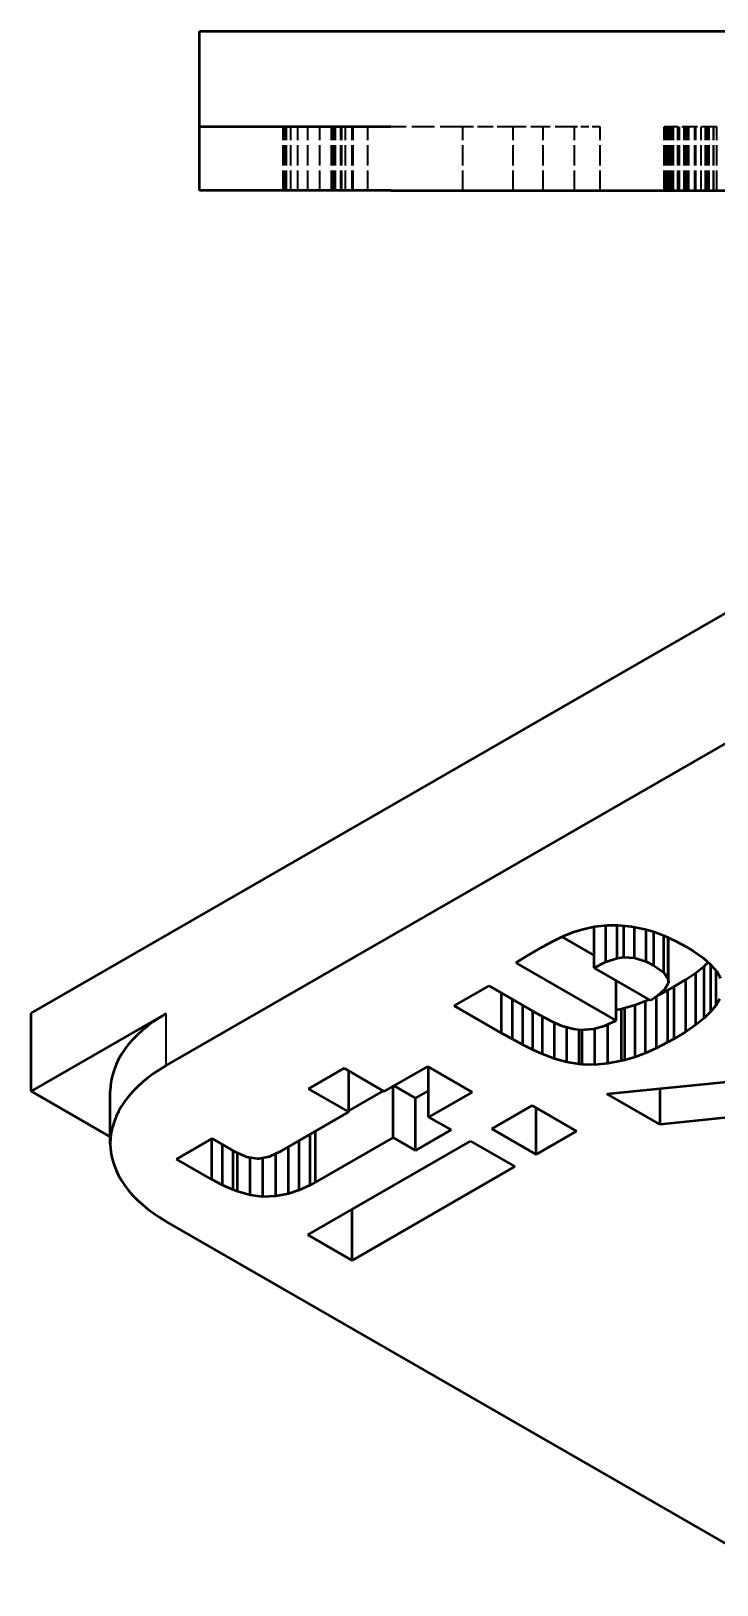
# Model space of a CAD drawing. Header units: millimetres. Extents: x 171 to 615, y 148 to 315.
# Drawn here: x 464.55 to 486.07, y 211.88 to 260.61 of the extents above; entities that cross this region are included whole.
import ezdxf

# ---------------------------------------------------------------- set-up
doc = ezdxf.new("R2010")
doc.units = ezdxf.units.MM
doc.linetypes.add('DASHED', pattern=[0.2067, 0.1654, -0.0413])
for name, color, linetype, lineweight in [('Hidden (ANSI)', 7, 'DASHED', 35), ('Visible (ANSI)', 7, 'Continuous', 50), ('Visible Narrow (ANSI)', 7, 'Continuous', 35)]:
    doc.layers.add(name, color=color, linetype=linetype, lineweight=lineweight)

msp = doc.modelspace()

# ---------------------------------------------------------------- linework, layer by layer
at = {"layer": 'Hidden (ANSI)', "ltscale": 3.809293}
for p, q in [((472.45895, 255.60532), (472.45895, 257.60532)), ((472.47646, 255.60532), (472.47646, 257.60532)), ((472.53338, 255.60532), (472.53338, 257.60532)), ((472.5684, 255.60532), (472.5684, 257.60532)), ((472.7085, 255.60532), (472.7085, 257.60532)), ((472.9274, 255.60532), (472.9274, 257.60532)), ((473.23387, 255.60532), (473.23387, 257.60532)), ((473.61038, 255.60532), (473.61038, 257.60532)), ((473.97814, 255.60532), (473.97814, 257.60532)), ((474.03943, 255.60532), (474.03943, 257.60532)), ((474.10073, 255.60532), (474.10073, 257.60532)), ((474.27147, 255.60532), (474.27147, 257.60532)), ((474.3065, 255.60532), (474.3065, 257.60532)), ((474.41595, 255.60532), (474.41595, 257.60532)), ((474.6261, 255.60532), (474.6261, 257.60532)), ((474.66112, 255.60532), (474.66112, 257.60532)), ((475.11644, 255.60532), (475.11644, 257.60532)), ((478.09791, 255.60532), (478.09791, 257.60532)), ((479.67402, 255.60532), (479.67402, 257.60532)), ((480.61531, 255.60532), (480.61531, 257.60532)), ((481.60038, 255.60532), (481.60038, 257.60532)), ((482.40595, 255.60532), (482.40595, 257.60532)), ((484.41111, 255.60532), (484.41111, 257.60532)), ((484.42424, 255.60532), (484.42424, 257.60532)), ((484.45051, 255.60532), (484.45051, 257.60532)), ((484.45927, 255.60532), (484.45927, 257.60532)), ((484.52056, 255.60532), (484.52056, 257.60532)), ((484.52931, 255.60532), (484.52931, 257.60532)), ((484.54683, 255.60532), (484.54683, 257.60532)), ((484.57747, 255.60532), (484.57747, 257.60532)), ((484.61688, 255.60532), (484.61688, 257.60532)), ((484.63001, 255.60532), (484.63001, 257.60532)), ((484.6519, 255.60532), (484.6519, 257.60532)), ((484.70444, 255.60532), (484.70444, 257.60532)), ((484.84454, 255.60532), (484.84454, 257.60532)), ((484.84891, 255.60532), (484.84891, 257.60532)), ((484.86205, 255.60532), (484.86205, 257.60532)), ((484.89707, 255.60532), (484.89707, 257.60532)), ((485.04593, 255.60532), (485.04593, 257.60532)), ((485.10284, 255.60532), (485.10284, 257.60532)), ((485.12911, 255.60532), (485.12911, 257.60532)), ((485.1904, 255.60532), (485.1904, 257.60532)), ((485.37428, 255.60532), (485.37428, 257.60532)), ((485.40931, 255.60532), (485.40931, 257.60532)), ((485.5713, 255.60532), (485.5713, 257.60532)), ((485.70702, 255.60532), (485.70702, 257.60532)), ((485.74204, 255.60532), (485.74204, 257.60532)), ((485.78145, 255.60532), (485.78145, 257.60532)), ((485.8296, 255.60532), (485.8296, 257.60532)), ((485.96095, 255.60532), (485.96095, 257.60532)), ((485.97408, 255.60532), (485.97408, 257.60532)), ((486.0704, 255.60532), (486.0704, 257.60532))]:
    msp.add_line(p, q, dxfattribs=at)
at = {"layer": 'Hidden (ANSI)', "ltscale": 4.304516}
msp.add_line((478.09791, 257.60532), (475.83791, 257.60532), dxfattribs=at)
at = {"layer": 'Hidden (ANSI)', "ltscale": 3.001909}
msp.add_line((479.67402, 257.60532), (478.09791, 257.60532), dxfattribs=at)
at = {"layer": 'Hidden (ANSI)', "ltscale": 3.669022}
msp.add_line((481.60038, 257.60532), (479.67402, 257.60532), dxfattribs=at)
at = {"layer": 'Hidden (ANSI)', "ltscale": 1.53426}
msp.add_line((482.40595, 257.60532), (481.60038, 257.60532), dxfattribs=at)
at = {"layer": 'Hidden (ANSI)', "ltscale": 0.795644}
msp.add_line((484.45051, 257.60532), (484.41111, 257.60532), dxfattribs=at)
at = {"layer": 'Hidden (ANSI)', "ltscale": 0.298242}
msp.add_line((484.52056, 257.60532), (484.45051, 257.60532), dxfattribs=at)
at = {"layer": 'Hidden (ANSI)', "ltscale": 2.951875}
msp.add_line((486.0704, 257.60532), (484.52056, 257.60532), dxfattribs=at)
at = {"layer": 'Visible (ANSI)'}
for p, q in [((469.83791, 260.60532), (510.08686, 260.60532)), ((469.83791, 257.60532), (469.83791, 260.60532)), ((475.83791, 257.60532), (469.83791, 257.60532)), ((469.83791, 255.60532), (469.83791, 257.60532)), ((475.83791, 255.60532), (469.83791, 255.60532)), ((475.83791, 255.60532), (504.08686, 255.60532)), ((464.555, 229.80844), (493.0153, 246.19764)), ((468.79764, 228.16388), (488.77266, 239.66673)), ((481.83111, 232.43233), (482.23046, 232.51968)), ((482.21808, 231.22898), (482.21808, 232.51697)), ((482.23046, 232.51968), (482.63911, 232.56603)), ((482.58957, 231.41439), (482.58957, 232.56042)), ((482.63911, 232.56603), (482.97035, 232.56782)), ((482.9394, 231.5267), (482.9394, 232.56765)), ((482.97035, 232.56782), (483.38519, 232.5286)), ((483.14681, 231.56414), (483.14681, 232.55113)), ((483.38519, 232.5286), (483.8124, 232.44302)), ((483.48425, 231.54453), (483.48425, 232.50875)), ((483.8124, 232.44302), (484.07864, 232.36458)), ((480.60209, 231.88859), (480.91476, 232.05795)), ((480.91476, 232.05795), (481.24601, 232.21662)), ((481.20407, 232.19653), (482.21808, 231.6126)), ((481.24601, 232.21662), (481.58035, 232.35211)), ((481.58035, 232.35211), (481.83111, 232.43233)), ((483.85265, 231.42508), (483.85265, 232.43117)), ((484.07864, 232.36458), (484.40989, 232.23801)), ((484.08793, 231.30386), (484.08793, 232.36104)), ((484.40369, 231.0828), (484.40369, 232.24038)), ((484.40989, 232.23801), (484.75661, 232.07756)), ((484.543, 230.87778), (484.543, 232.17641)), ((484.5492, 230.75656), (484.5492, 232.17355)), ((484.75661, 232.07756), (485.11572, 231.88503)), ((479.791, 231.40369), (480.09438, 231.59623)), ((480.09438, 231.59623), (480.60209, 231.88859)), ((482.58957, 231.41439), (482.9394, 231.5267)), ((482.9394, 231.5267), (483.14681, 231.56414)), ((483.14681, 231.56414), (483.48425, 231.54453)), ((483.48425, 231.54453), (483.85265, 231.42508)), ((485.11572, 231.88503), (485.33243, 231.75311)), ((485.33243, 231.75311), (485.63581, 231.53918)), ((485.63581, 231.53918), (485.88038, 231.32703)), ((479.76933, 231.38765), (479.791, 231.40369)), ((482.91153, 229.57817), (479.76933, 231.38765)), ((482.21808, 231.22898), (482.58957, 231.41439)), ((483.99815, 230.20391), (482.21808, 231.22898)), ((483.85265, 231.42508), (484.08793, 231.30386)), ((484.08793, 231.30386), (484.40369, 231.0828)), ((484.40369, 231.0828), (484.543, 230.87778)), ((485.09405, 230.8585), (485.40363, 231.07243)), ((485.40363, 231.07243), (485.66677, 231.28457)), ((485.40363, 229.43733), (485.40363, 231.07243)), ((485.66677, 231.28457), (485.79179, 231.40388)), ((485.66677, 229.64948), (485.66677, 231.28457)), ((485.88038, 231.32703), (486.06303, 231.11845)), ((485.88347, 229.85628), (485.88347, 231.3235)), ((486.04755, 230.05772), (486.04755, 231.13613)), ((486.06303, 231.11845), (486.18376, 230.90631)), ((477.82828, 230.03455), (478.92418, 230.66564)), ((478.92418, 230.66564), (480.31728, 229.86341)), ((482.91153, 229.57817), (482.91153, 230.82965)), ((484.43156, 230.56046), (484.20247, 230.34653)), ((484.22954, 230.37181), (484.53372, 230.52869)), ((484.5492, 230.75656), (484.43156, 230.56046)), ((484.53372, 230.52869), (484.73185, 230.63922)), ((484.53372, 228.8936), (484.53372, 230.52869)), ((484.543, 230.87778), (484.5492, 230.75656)), ((484.73185, 230.63922), (485.09405, 230.8585)), ((484.73185, 229.00413), (484.73185, 230.63922)), ((485.09405, 229.2234), (485.09405, 230.8585)), ((479.31734, 229.17705), (477.82828, 230.03455)), ((479.31734, 229.17705), (479.31734, 230.43923)), ((479.65478, 228.98987), (479.65478, 230.24491)), ((479.98294, 228.81516), (479.98294, 230.05594)), ((483.18396, 229.97248), (483.50283, 230.06696)), ((483.50283, 230.06696), (483.83098, 230.19176)), ((483.50283, 228.43187), (483.50283, 230.06696)), ((483.83098, 230.19176), (483.93748, 230.23885)), ((483.83098, 228.55666), (483.83098, 230.19176)), ((484.20247, 230.34653), (483.99815, 230.20391)), ((484.1777, 228.70998), (484.1777, 230.32924)), ((486.04755, 230.05772), (485.88347, 229.85628)), ((486.16209, 230.25561), (486.04755, 230.05772)), ((464.555, 227.3558), (464.555, 229.80844)), ((468.79764, 229.79897), (464.555, 227.3558)), ((480.29561, 228.66006), (480.29561, 229.87589)), ((480.31728, 229.86341), (480.64233, 229.68335)), ((480.59899, 228.51744), (480.59899, 229.70736)), ((480.64233, 229.68335), (480.94262, 229.52825)), ((480.94262, 229.52825), (481.20576, 229.41237)), ((482.54004, 229.40703), (482.91153, 229.57817)), ((482.91153, 229.91215), (483.07251, 229.94396)), ((483.07251, 229.94396), (483.18396, 229.97248)), ((483.07251, 228.30886), (483.07251, 229.94396)), ((483.18396, 228.33739), (483.18396, 229.97248)), ((485.66677, 229.64948), (485.40363, 229.43733)), ((485.88347, 229.85628), (485.66677, 229.64948)), ((479.65478, 228.98987), (479.31734, 229.17705)), ((480.97668, 228.37126), (480.97668, 229.51326)), ((481.20576, 229.41237), (481.57107, 229.31254)), ((481.36055, 228.26786), (481.36055, 229.37007)), ((481.57107, 229.31254), (481.77848, 229.2858)), ((481.74752, 228.20546), (481.74752, 229.28979)), ((481.77848, 229.2858), (482.19641, 229.31254)), ((481.84349, 228.19655), (481.84349, 229.28996)), ((482.19641, 229.31254), (482.19951, 229.31432)), ((482.19951, 229.31432), (482.54004, 229.40703)), ((482.23975, 228.18942), (482.23975, 229.32528)), ((482.64839, 228.22507), (482.64839, 229.45694)), ((485.09405, 229.2234), (484.73185, 229.00413)), ((485.40363, 229.43733), (485.09405, 229.2234)), ((479.98294, 228.81516), (479.65478, 228.98987)), ((480.29561, 228.66006), (479.98294, 228.81516)), ((480.59899, 228.51744), (480.29561, 228.66006)), ((483.83098, 228.55666), (483.50283, 228.43187)), ((484.1777, 228.70998), (483.83098, 228.55666)), ((484.53372, 228.8936), (484.1777, 228.70998)), ((484.73185, 229.00413), (484.53372, 228.8936)), ((473.25892, 227.43532), (474.3734, 228.07711)), ((474.3734, 228.07711), (475.63647, 227.34975)), ((475.63647, 227.34975), (476.99861, 228.13415)), ((476.99861, 228.13415), (478.38861, 227.33371)), ((477.02647, 226.5493), (477.02647, 228.11811)), ((480.97668, 228.37126), (480.59899, 228.51744)), ((481.36055, 228.26786), (480.97668, 228.37126)), ((481.74752, 228.20546), (481.36055, 228.26786)), ((481.84349, 228.19655), (481.74752, 228.20546)), ((482.23975, 228.18942), (481.84349, 228.19655)), ((482.64839, 228.22507), (482.23975, 228.18942)), ((483.07251, 228.30886), (482.64839, 228.22507)), ((483.18396, 228.33739), (483.07251, 228.30886)), ((483.50283, 228.43187), (483.18396, 228.33739)), ((474.522, 226.70797), (474.522, 227.99153)), ((482.61744, 227.27666), (487.53971, 227.76869)), ((464.555, 227.3558), (467.04028, 225.92462)), ((467.04028, 225.72071), (467.04028, 227.3558)), ((474.522, 226.70797), (473.25892, 227.43532)), ((474.522, 226.74216), (475.60678, 227.36685)), ((475.912, 225.90752), (475.912, 227.50841)), ((475.94169, 227.52551), (476.61783, 227.13615)), ((476.61783, 227.13615), (477.02647, 227.37147)), ((476.61783, 225.50105), (476.61783, 227.13615)), ((478.38861, 227.33371), (477.02647, 226.5493)), ((484.28915, 226.31398), (482.61744, 227.27666)), ((484.28915, 226.31398), (484.28915, 227.44376)), ((472.41378, 225.49392), (474.522, 226.70797)), ((479.00467, 226.17671), (480.27084, 226.90585)), ((480.27084, 226.90585), (481.66084, 226.1054)), ((480.39467, 225.37626), (480.39467, 226.83454)), ((488.01027, 226.69905), (484.28915, 226.31398)), ((473.48182, 224.50807), (473.48182, 226.10897)), ((477.73231, 226.14284), (476.61783, 225.50105)), ((477.02647, 226.5493), (477.73231, 226.14284)), ((480.39467, 225.37626), (479.00467, 226.17671)), ((481.66084, 226.1054), (480.39467, 225.37626)), ((469.11678, 225.22829), (470.23436, 225.87186)), ((470.22197, 224.59186), (470.22197, 225.86473)), ((470.23436, 225.87186), (470.9371, 225.46718)), ((470.56251, 224.41002), (470.56251, 225.68289)), ((472.63048, 224.14261), (472.63048, 225.61871)), ((472.96173, 224.25136), (472.96173, 225.80947)), ((473.23725, 222.85547), (478.33908, 225.79342)), ((473.30536, 224.41002), (473.30536, 226.00735)), ((475.912, 225.90752), (473.48182, 224.50807)), ((476.61783, 225.50105), (475.912, 225.90752)), ((478.33908, 225.79342), (479.72908, 224.99297)), ((470.22197, 224.59186), (469.11678, 225.22829)), ((470.89375, 224.26562), (470.89375, 225.49214)), ((470.9371, 225.46718), (471.31168, 225.30139)), ((471.03306, 224.21392), (471.03306, 225.42471)), ((471.31168, 225.30139), (471.64912, 225.24612)), ((471.42932, 224.09982), (471.42932, 225.28212)), ((471.64912, 225.24612), (471.69556, 225.2479)), ((471.69556, 225.2479), (472.0299, 225.31565)), ((471.82558, 224.04991), (471.82558, 225.27425)), ((472.0299, 225.31565), (472.41378, 225.49392)), ((472.23422, 224.06417), (472.23422, 225.41054)), ((479.72908, 224.99297), (474.62725, 222.05503)), ((470.56251, 224.41002), (470.22197, 224.59186)), ((470.89375, 224.26562), (470.56251, 224.41002)), ((471.03306, 224.21392), (470.89375, 224.26562)), ((471.42932, 224.09982), (471.03306, 224.21392)), ((472.96173, 224.25136), (472.63048, 224.14261)), ((473.30536, 224.41002), (472.96173, 224.25136)), ((473.48182, 224.50807), (473.30536, 224.41002)), ((471.82558, 224.04991), (471.42932, 224.09982)), ((472.23422, 224.06417), (471.82558, 224.04991)), ((472.63048, 224.14261), (472.23422, 224.06417)), ((488.59662, 211.87605), (468.79764, 223.27753)), ((474.62725, 222.05503), (474.62725, 223.65592)), ((474.62725, 222.05503), (473.23725, 222.85547))]:
    msp.add_line(p, q, dxfattribs=at)
for centre, end_param in [((473.04028, 227.3558), 6.28318531), ((473.04028, 225.72071), 7.06858347)]:
    msp.add_ellipse(centre, major_axis=(-6, 0), ratio=0.5758617, start_param=5.49778714, end_param=end_param, dxfattribs=at)
at = {"layer": 'Visible Narrow (ANSI)'}
msp.add_line((468.79764, 228.16388), (468.79764, 229.79897), dxfattribs=at)

doc.saveas('drawing.dxf')
